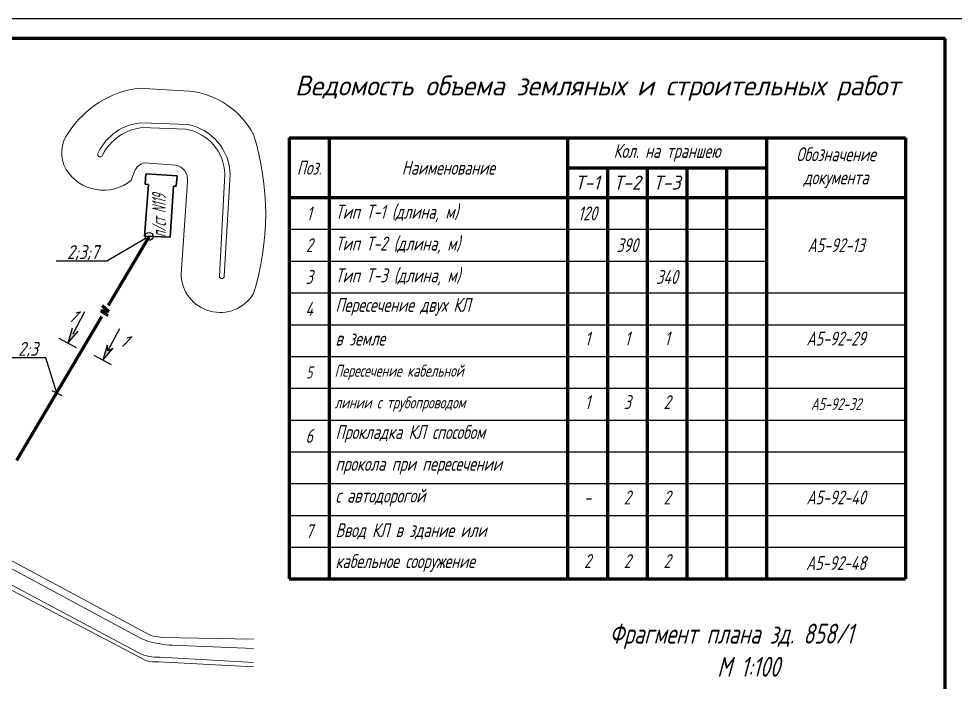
# Model space of a CAD drawing. Header units: millimetres. Extents: x -10490 to 5162, y -5053 to 76.
# Drawn here: x -5084.1 to -4848.5, y -91.1 to 75.9 of the extents above; entities that cross this region are included whole.
import ezdxf
from ezdxf import colors
from ezdxf.entities.mleader import LeaderData, LeaderLine
from ezdxf.math import Vec2, Vec3

# ---------------------------------------------------------------- set-up
doc = ezdxf.new("R2010")
doc.units = ezdxf.units.MM
for name, color, linetype, lineweight in [('КаБель силовой (Вновь)', 1, 'Continuous', 60), ('Линия выноска', 137, 'Continuous', 25), ('Рамка толстая', 7, 'Continuous', 60), ('Рамка тонкая', 5, 'Continuous', 25), ('Строительный', 251, 'Continuous', 13), ('ТаБлица', 253, 'Continuous', 25), ('Текст', 2, 'Continuous', 25)]:
    doc.layers.add(name, color=color, linetype=linetype, lineweight=lineweight)
doc.styles.add('GOST', font='GOST.shx', dxfattribs={"oblique": 15, "height": 3.5})
doc.styles.add('gost shx', font='gost.shx', dxfattribs={"oblique": 15})
doc.styles.add('SIMPLEX', font='simplex.shx', dxfattribs={"width": 0.7, "oblique": 15})

# ---------------------------------------------------------------- blocks, each defined once
blk = doc.blocks.new('A$C0CDB385D')
at = {"layer": 'Рамка толстая'}
for p, q in [((589, 415), (20, 415)), ((589, 5), (589, 415))]:
    blk.add_line(p, q, dxfattribs=at)
at = {"layer": 'Рамка тонкая'}
blk.add_line((594, 420), (0, 420), dxfattribs=at)
blk = doc.blocks.new('_Oblique')
at = {"color": 0, "linetype": 'ByBlock', "lineweight": -2}
blk.add_line((-0.5, -0.5), (0.5, 0.5), dxfattribs=at)
blk = doc.blocks.new('_DotBlank')
at = {"color": 0, "linetype": 'ByBlock', "lineweight": -2}
blk.add_line((-0.5, 0), (-1, 0), dxfattribs=at)
blk.add_circle((0, 0), 0.5, dxfattribs=at)

msp = doc.modelspace()

# ---------------------------------------------------------------- hatches: boundary and pattern name
at = {"layer": 'Линия выноска'}
for points in [[(-5071.72232, -5.81406), (-5069.15162, -2.8199), (-5070.4277, -3.42144), (-5070.62171, -2.02445)], [(-5062.95195, -10.10138), (-5060.38125, -7.10722), (-5061.65733, -7.70877), (-5061.85134, -6.31177)]]:
    msp.add_hatch(color=256, dxfattribs=at).paths.add_polyline_path(points)

# ---------------------------------------------------------------- linework, layer by layer
at = {"layer": 'КаБель силовой (Вновь)'}
for p, q in [((-5051.3003, 21.08285), (-5061.56158, 3.69402)), ((-5063.26925, 0.80018), (-5084.61507, -35.37258))]:
    msp.add_line(p, q, dxfattribs=at)
at = {"layer": 'КаБель силовой (Вновь)', "ltscale": 0.5}
for p, q in [((-5063.39883, 2.3722), (-5061.6369, 1.1756)), ((-5061.417, 2.14741), (-5063.39883, 2.3722)), ((-5063.09991, 3.70106), (-5061.417, 2.14741))]:
    msp.add_line(p, q, dxfattribs=at)
at = {"layer": 'Линия выноска'}
for p, q in [((-5070.4277, -3.42144), (-5067.41977, 2.13757)), ((-5070.62171, -2.02445), (-5071.72232, -5.81406)), ((-5061.65733, -7.70877), (-5058.6494, -2.14975)), ((-5069.52356, -7.00379), (-5073.92108, -4.62433)), ((-5071.72232, -5.81406), (-5069.15162, -2.8199)), ((-5061.85134, -6.31177), (-5062.95195, -10.10138)), ((-5061.65733, -7.70877), (-5061.85134, -6.31177)), ((-5060.75319, -11.29111), (-5065.15071, -8.91165)), ((-5062.95195, -10.10138), (-5060.38125, -7.10722)), ((-5060.38125, -7.10722), (-5061.65733, -7.70877))]:
    msp.add_line(p, q, dxfattribs=at)
at = {"layer": 'Рамка тонкая'}
for p, q in [((-5016.04361, 22.85317), (-4896.04361, 22.85317)), ((-5016.04361, 14.85317), (-4896.04361, 14.85317)), ((-5016.04361, 6.85317), (-4861.04361, 6.85317)), ((-5016.04361, -1.14683), (-4861.04361, -1.14683)), ((-5016.04361, -9.14683), (-4861.04361, -9.14683)), ((-5016.04361, -17.14683), (-4861.04361, -17.14683)), ((-5016.04361, -25.14683), (-4861.04361, -25.14683)), ((-5016.04361, -33.14683), (-4861.04361, -33.14683)), ((-5016.04361, -41.14683), (-4861.04361, -41.14683)), ((-5016.04361, -49.14683), (-4861.04361, -49.14683)), ((-5016.04361, -57.14683), (-4861.04361, -57.14683))]:
    msp.add_line(p, q, dxfattribs=at)
at = {"layer": 'Строительный', "color": 3, "lineweight": 18}
for p, q in [((-5053.97545, 58.38852), (-5041.0947, 57.64857)), ((-5053.12385, 49.68541), (-5041.57618, 49.2585)), ((-5053.09403, 48.44055), (-5042.06803, 48.05472)), ((-5052.33796, 39.56947), (-5044.67942, 39.01635)), ((-5055.80334, 35.19376), (-5054.97379, 37.37635)), ((-5033.62637, 11.06753), (-5032.22536, 36.69215)), ((-5032.38398, 11.07711), (-5030.88771, 36.61786)), ((-5041.66474, 34.86225), (-5043.25134, 11.52744))]:
    msp.add_line(p, q, dxfattribs=at)
at = {"layer": 'Строительный', "color": 6, "lineweight": 18}
for p, q in [((-5299.55318, 52.27958), (-5053.32491, -80.09538)), ((-5297.31747, 53.27241), (-5052.28631, -78.64927)), ((-5149.18333, -32.93139), (-5053.84908, -83.727)), ((-5149.86912, -34.44363), (-5052.103, -85.7033)), ((-5047.9914, -79.86166), (-5025.04361, -80.33123)), ((-5053.32491, -80.09538), (-5051.4102, -80.89844)), ((-5045.48286, -81.83357), (-5025.04361, -82.6837)), ((-5048.8773, -86.01301), (-5025.04361, -87.22061)), ((-5048.51479, -84.81042), (-5025.04361, -86.18624))]:
    msp.add_line(p, q, dxfattribs=at)
at = {"layer": 'Строительный', "color": 5, "lineweight": 30}
for p, q in [((-5052.27528, 34.20654), (-5052.08611, 36.84582)), ((-5052.07267, 36.84486), (-5044.27765, 36.28616)), ((-5044.27765, 36.28616), (-5044.46281, 33.70291)), ((-5052.48034, 21.13856), (-5051.44484, 34.1404)), ((-5051.44484, 34.1404), (-5052.27528, 34.20654)), ((-5045.15012, 33.75217), (-5046.02679, 20.83388)), ((-5044.46281, 33.70291), (-5045.15012, 33.75217)), ((-5046.02679, 20.83388), (-5052.48034, 21.13856))]:
    msp.add_line(p, q, dxfattribs=at)
at = {"layer": 'Строительный', "color": 3, "lineweight": 18}
for centre, radius, start, end in [((-5050.44511, 33.42007), 25.2168, 98.0478173, 146.595722), ((-5043.42269, 36.96577), 20.8134, 27.9886409, 83.5779954), ((-5052.09396, 36.48598), 13.23954, 94.4615222, 154.7242124), ((-5064.89372, 42.10567), 8.40273, 141.7912447, 209.7790054), ((-5051.60359, 35.73476), 12.7929, 96.6904646, 152.567988), ((-5044.08318, 36.36481), 11.86233, 1.5812712, 80.219273), ((-5044.14585, 36.24647), 13.26334, 1.6045658, 78.8287296), ((-5088.76894, 26.70021), 66.80006, 342.5485111, 17.4514889), ((-5063.59372, 41.70636), 0.64045, 137.5105753, 353.0081949), ((-5062.80148, 43.70365), 11.01782, 211.588184, 309.4322832), ((-5051.94057, 36.41136), 3.18302, 97.1719519, 162.3519815), ((-5045.32852, 35.37435), 3.6994, 352.0430998, 79.8945184), ((-5033.44287, 11.73674), 9.8107, 181.2224281, 328.8850772), ((-5033.00518, 11.07331), 0.62122, 180.5332042, 0.3504876)]:
    msp.add_arc(centre, radius, start, end, dxfattribs=at)
at = {"layer": 'Строительный', "color": 6, "lineweight": 18}
for centre, radius, start, end in [((-5047.52124, -69.98255), 9.89029, 241.1974441, 267.2752875), ((-5043.63106, -50.84301), 31.04583, 255.4887852, 266.5804278), ((-5049.40325, -75.51121), 9.34155, 241.5807296, 275.4575529), ((-5049.53658, -75.92633), 10.1082, 255.2918958, 273.7396102)]:
    msp.add_arc(centre, radius, start, end, dxfattribs=at)
at = {"layer": 'ТаБлица', "lineweight": 60}
for p, q in [((-5016.04361, 45.85317), (-4861.04361, 45.85317)), ((-5016.04361, 45.85317), (-5016.04361, -65.14683)), ((-5006.04361, 45.85317), (-5006.04361, -65.14683)), ((-4946.04361, 45.85317), (-4946.04361, -65.14683)), ((-4896.04361, 45.85317), (-4896.04361, -65.14683)), ((-4861.04361, 45.85317), (-4861.04361, -65.14683)), ((-4946.04361, 38.35317), (-4896.04361, 38.35317)), ((-4936.04361, 38.35317), (-4936.04361, -65.14683)), ((-4926.04361, 38.35317), (-4926.04361, -65.14683)), ((-4916.04361, 38.35317), (-4916.04361, -65.14683)), ((-4906.04361, 38.35317), (-4906.04361, -65.14683)), ((-5016.04361, 30.85317), (-4861.04361, 30.85317)), ((-5016.04361, -65.14683), (-4861.04361, -65.14683))]:
    msp.add_line(p, q, dxfattribs=at)

# ---------------------------------------------------------------- block references
msp.add_blockref('A$C0CDB385D', (-5440.0436, -344.14684))

# ---------------------------------------------------------------- texts
at = {"layer": 'ТаБлица', "color": 2, "char_height": 3, "style": 'SIMPLEX'}
for s, insert, width, attachment_point in [('5', (-5011.04361, -13.14683), 10, 5), (' Пересечение кабельной', (-5006.04361, -13.14683), 60, 4), (' линии с трубопроводом', (-5006.04361, -21.14683), 60, 4), ('А5-92-32', (-4878.54361, -21.14683), 35, 5)]:
    msp.add_mtext(s, dxfattribs=dict(at, insert=insert, width=width, attachment_point=attachment_point))
at = {"layer": 'Текст', "color": 5, "style": 'SIMPLEX', "oblique": 15, "width": 0.5}
msp.add_text('п/ст N119', height=3.5, rotation=90, dxfattribs=at).set_placement((-5047.06723, 20.883))
at = {"layer": 'Текст', "insert": (-4938.54361, 58.35317), "char_height": 5, "width": 155, "attachment_point": 5, "line_spacing_factor": 0.8, "style": 'SIMPLEX'}
msp.add_mtext('{\\Q15;\\W0.9;Ведомость объема земляных и строительных работ}', dxfattribs=at)
at = {"layer": 'Текст', "char_height": 3.5, "style": 'SIMPLEX'}
for s, insert, width, attachment_point in [('{\\Q15;Кол. на траншею}', (-4921.04361, 42.10317), 50, 5), ('{\\Q15;Обозначение документа}', (-4878.54361, 38.35317), 35, 5), ('{\\Q15;Поз.}', (-5011.04361, 38.35317), 10, 5), ('{\\Q15;Наименование}', (-4976.04361, 38.35317), 60, 5), ('{\\Q15;\\W0.9;Т-1}', (-4941.04361, 34.60317), 10, 5), ('{\\Q15;\\W0.9;Т-2}', (-4931.04361, 34.60317), 10, 5), ('{\\Q15;\\W0.9;Т-3}', (-4921.04361, 34.60317), 10, 5), ('{\\Q15;1}', (-5011.04361, 26.85317), 10, 5), ('{\\Q15; Тип Т-1 (длина, м)}', (-5006.04361, 26.85317), 60, 4), ('120', (-4941.04361, 26.85317), 10, 5), ('{\\Q15; Тип Т-2 (длина, м)}', (-5006.04361, 18.85317), 60, 4), ('{\\Q15;2}', (-5011.04361, 18.85317), 10, 5), ('390', (-4931.04361, 18.85317), 10, 5), ('{\\Q15;А5-92-13}', (-4878.54361, 18.85317), 35, 5), ('{\\Q15;3}', (-5011.04361, 10.85317), 10, 5), ('{\\Q15; Тип Т-3 (длина, м)}', (-5006.04361, 10.85317), 60, 4), ('340', (-4921.04361, 10.85317), 10, 5), ('{\\Q15; Пересечение двух КЛ}', (-5006.04361, 3.35317), 60, 4), ('{\\Q15;4}', (-5011.04361, 2.85317), 10, 5), ('{\\Q15; в земле }', (-5006.04361, -4.64683), 60, 4), ('{\\Q15;1}', (-4941.04361, -4.64683), 10, 5), ('{\\Q15;1}', (-4931.04361, -4.64683), 10, 5), ('{\\Q15;1}', (-4921.04361, -4.64683), 10, 5), ('{\\Q15;А5-92-29}', (-4878.54361, -4.64683), 35, 5), ('{\\Q15;1}', (-4941.04361, -20.64683), 10, 5), ('{\\Q15;3}', (-4931.04361, -20.64683), 10, 5), ('{\\Q15;2}', (-4921.04361, -20.64683), 10, 5), ('{\\Q15;6}', (-5011.04361, -29.14683), 10, 5), ('{\\Q15; Прокладка КЛ способом}', (-5006.04361, -28.64683), 60, 4), ('{\\Q15; прокола при пересечении}', (-5006.04361, -36.64683), 60, 4), ('{\\Q15; с автодорогой}', (-5006.04361, -44.64683), 60, 4), ('{\\Q15;2}', (-4931.04361, -44.64683), 10, 5), ('{\\Q15;2}', (-4921.04361, -44.64683), 10, 5), ('{\\Q15;А5-92-40}', (-4878.54361, -44.64683), 35, 5), ('-', (-4941.04361, -44.64683), 10, 5), ('{\\Q15;7}', (-5011.04361, -53.14683), 10, 5), ('{\\Q15; Ввод КЛ в здание или}', (-5006.04361, -53.14683), 60, 4), ('{\\Q15; кабельное сооружение }', (-5006.04361, -61.14683), 60, 4), ('{\\Q15;2}', (-4941.04361, -60.64683), 10, 5), ('2', (-4931.04361, -60.64683), 10, 5), ('2', (-4921.04361, -60.64683), 10, 5), ('{\\Q15;А5-92-48}', (-4878.54361, -61.14683), 35, 5)]:
    msp.add_mtext(s, dxfattribs=dict(at, insert=insert, width=width, attachment_point=attachment_point))
at = {"layer": 'Текст', "char_height": 3.5, "attachment_point": 1, "rotation": 331.7362291, "style": 'GOST'}
for insert in [(-5071.234, 3.65308), (-5058.30647, -2.59867)]:
    msp.add_mtext_dynamic_manual_height_columns('\\pi1.3389;1', width=3.689736, gutter_width=12.5, heights=[0], dxfattribs=dict(at, insert=insert))
at = {"layer": 'Текст', "insert": (-4954.89361, -76.41557), "char_height": 5, "attachment_point": 1, "style": 'SIMPLEX'}
msp.add_mtext_dynamic_manual_height_columns('\\pi19.376;Фрагмент плана зд. 858/1 \\P\\pi46.466;М 1:100', width=113.85, gutter_width=12.5, heights=[0], dxfattribs=at)

# ---------------------------------------------------------------- leaders
at = {"layer": 'Линия выноска'}
ml = msp.add_multileader_mtext('Standard', dxfattribs=at)
ml.set_content('2;3;7', color=2, style='gost shx')
ml.set_leader_properties()
ml.set_arrow_properties(name='DOTBLANK')
ml.build(insert=Vec2(0, 0))
ml.multileader.update_dxf_attribs({"text_left_attachment_type": 6, "text_right_attachment_type": 6, "dogleg_length": 0, "arrow_head_size": 2})
ctx = ml.context
ctx.base_point, ctx.char_height, ctx.arrow_head_size, ctx.plane_origin = Vec3(-5080.56902, 14.84197), 3.5, 2, Vec3(-5087.797, 74.46082)
ctx.left_attachment, ctx.right_attachment, ctx.text_align_type = 6, 6, 2
notes = []
notes.append((ctx, [(0, (1, 1, 0), (-5061.96453, 14.84197), (-1, 0), 0, [(0, [(-5051.3003, 21.08285)], 0, [])])]))
ctx.mtext.insert, ctx.mtext.alignment, ctx.mtext.flow_direction = Vec3(-5063.96453, 18.86697), 3, 5
ml = msp.add_multileader_mtext('Standard', dxfattribs=at)
ml.set_content('2;3', color=2, style='gost shx')
ml.set_leader_properties()
ml.set_arrow_properties(name='OBLIQUE')
ml.build(insert=Vec2(0, 0))
ml.multileader.update_dxf_attribs({"text_left_attachment_type": 6, "text_right_attachment_type": 6, "dogleg_length": 0, "arrow_head_size": 2})
ctx = ml.context
ctx.base_point, ctx.char_height, ctx.arrow_head_size, ctx.plane_origin = Vec3(-5090.02542, -9.50793), 3.5, 2, Vec3(-5103.42654, 43.59161)
ctx.left_attachment, ctx.right_attachment, ctx.text_align_type = 6, 6, 2
notes.append((ctx, [(0, (1, 1, 0), (-5077.25426, -9.50793), (-1, 0), 0, [(0, [(-5074.4785, -18.3484)], 0, [])])]))
ctx.mtext.insert, ctx.mtext.alignment, ctx.mtext.flow_direction = Vec3(-5079.25426, -5.48293), 3, 5
for ctx, leaders in notes:
    for number, flags, end, landing, length, lines in leaders:
        leader = LeaderData()
        leader.index, (leader.has_last_leader_line, leader.has_dogleg_vector, leader.attachment_direction) = number, flags
        leader.last_leader_point, leader.dogleg_vector, leader.dogleg_length = Vec3(end), Vec3(landing), length
        for number, points, colour, breaks in lines:
            line = LeaderLine()
            line.index, line.vertices, line.color, line.breaks = number, Vec3.list(points), colors.encode_raw_color(colour), breaks
            leader.lines.append(line)
        ctx.leaders.append(leader)

doc.saveas('drawing.dxf')
